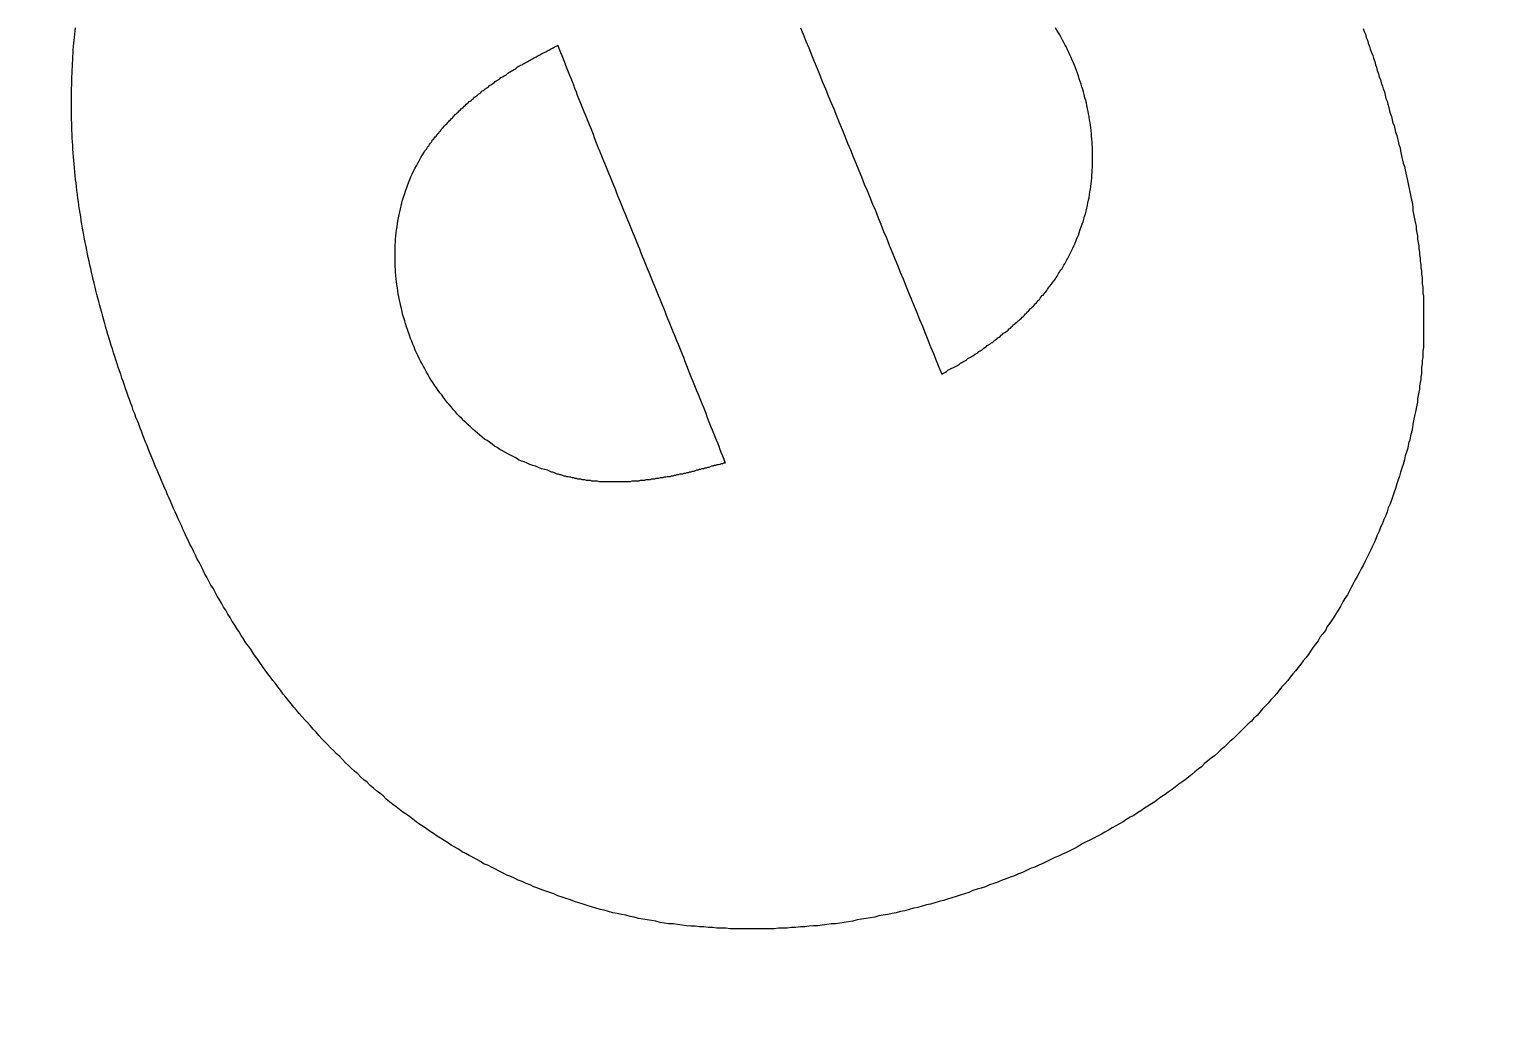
# Model space of a CAD drawing. Extents: x 0 to 712, y 0 to 505.
# Drawn here: x 155.54 to 165.44, y 422.41 to 428.98 of the extents above; entities that cross this region are included whole.
import ezdxf

# ---------------------------------------------------------------- set-up
doc = ezdxf.new("R2010")
doc.units = 0
doc.layers.add('GRAVIRANJE', color=3, linetype='CONTINUOUS')
doc.layers.add('IZREZ', color=7, linetype='CONTINUOUS')

msp = doc.modelspace()

# ---------------------------------------------------------------- linework, layer by layer
at = {"layer": 'GRAVIRANJE'}
for points in [[(164.4865, 428.9902), (164.4952, 428.9684), (164.5039, 428.951), (164.5083, 428.9292), (164.517, 428.9118), (164.5214, 428.89), (164.5301, 428.8682), (164.5344, 428.8508), (164.5431, 428.829), (164.5519, 428.8072), (164.5562, 428.7898), (164.5649, 428.768), (164.5693, 428.7463), (164.578, 428.7288), (164.5823, 428.7071), (164.5911, 428.6853), (164.5954, 428.6635), (164.6041, 428.6461), (164.6085, 428.6243), (164.6172, 428.6025), (164.6215, 428.5851), (164.6303, 428.5633), (164.6346, 428.5415), (164.639, 428.5197), (164.6477, 428.5023), (164.652, 428.4805), (164.6608, 428.4588), (164.6651, 428.437), (164.6695, 428.4196), (164.6782, 428.3978), (164.6825, 428.376), (164.6869, 428.3542), (164.6956, 428.3368), (164.7, 428.315), (164.7043, 428.2932), (164.713, 428.2715), (164.7174, 428.2497), (164.7217, 428.2323), (164.7261, 428.2105), (164.7348, 428.1887), (164.7392, 428.1669), (164.7435, 428.1451), (164.7479, 428.1234), (164.7522, 428.1059), (164.7566, 428.0841), (164.7653, 428.0624), (164.7697, 428.0406), (164.774, 428.0188), (164.7784, 427.997), (164.7827, 427.9796), (164.7871, 427.9578), (164.7914, 427.936), (164.7958, 427.9143), (164.8001, 427.8925), (164.8045, 427.8707), (164.8089, 427.8489), (164.8132, 427.8315), (164.8176, 427.8097), (164.8219, 427.7879), (164.8219, 427.7662), (164.8263, 427.7444), (164.8306, 427.7226), (164.835, 427.7008), (164.8393, 427.679), (164.8437, 427.6616), (164.8437, 427.6398), (164.8481, 427.6181), (164.8524, 427.5963), (164.8524, 427.5745), (164.8568, 427.5527), (164.8611, 427.5309), (164.8611, 427.5092), (164.8655, 427.4874), (164.8655, 427.47), (164.8698, 427.4482), (164.8698, 427.4264), (164.8742, 427.4046), (164.8742, 427.3828), (164.8786, 427.3611), (164.8786, 427.3393), (164.8829, 427.3175), (164.8829, 427.2957), (164.8829, 427.2739), (164.8873, 427.2522), (164.8873, 427.2304), (164.8873, 427.2129), (164.8916, 427.1912), (164.8916, 427.1694), (164.8916, 427.1476), (164.8916, 427.1258), (164.8916, 427.104), (164.8916, 427.0823), (164.8916, 427.0605), (164.8916, 427.0387), (164.8916, 427.0169), (164.8916, 426.9951), (164.8916, 426.9734), (164.8916, 426.9516), (164.8916, 426.9342), (164.8916, 426.9124), (164.8916, 426.8906), (164.8916, 426.8688), (164.8916, 426.847), (164.8873, 426.8253), (164.8873, 426.8035), (164.8873, 426.7817), (164.8829, 426.7599), (164.8829, 426.7381), (164.8786, 426.7164), (164.8786, 426.6946), (164.8786, 426.6728), (164.8742, 426.651), (164.8742, 426.6336), (164.8698, 426.6118), (164.8655, 426.59), (164.8655, 426.5683), (164.8611, 426.5465), (164.8568, 426.5247), (164.8524, 426.5029), (164.8524, 426.4811), (164.8481, 426.4594), (164.8437, 426.4376), (164.8393, 426.4158), (164.835, 426.3984), (164.8306, 426.3766), (164.8263, 426.3548), (164.8219, 426.333), (164.8176, 426.3113), (164.8132, 426.2851), (164.8045, 426.2546), (164.8001, 426.2285), (164.7914, 426.2024), (164.7871, 426.1719), (164.7784, 426.1457), (164.7697, 426.1196), (164.7653, 426.0935), (164.7566, 426.063), (164.7479, 426.0368), (164.7392, 426.0107), (164.7304, 425.9846), (164.7217, 425.9584), (164.713, 425.9323), (164.7043, 425.9018), (164.6956, 425.8757), (164.6869, 425.8495), (164.6782, 425.8234), (164.6695, 425.7972), (164.6564, 425.7711), (164.6477, 425.745), (164.639, 425.7188), (164.6259, 425.6927), (164.6172, 425.6666), (164.6041, 425.6404), (164.5954, 425.6143), (164.5823, 425.5882), (164.5736, 425.562), (164.5606, 425.5359), (164.5475, 425.5098), (164.5388, 425.488), (164.5257, 425.4618), (164.5126, 425.4357), (164.4996, 425.4096), (164.4865, 425.3834), (164.4734, 425.3616), (164.4604, 425.3355), (164.4473, 425.3094), (164.4342, 425.2876), (164.4212, 425.2615), (164.4081, 425.2353), (164.395, 425.2135), (164.382, 425.1874), (164.3645, 425.1613), (164.3515, 425.1395), (164.3384, 425.1134), (164.3253, 425.0916), (164.3079, 425.0654), (164.2948, 425.0437), (164.2774, 425.0175), (164.2644, 424.9957), (164.2469, 424.974), (164.2339, 424.9478), (164.2164, 424.926), (164.199, 424.9043), (164.1859, 424.8781), (164.1685, 424.8564), (164.1511, 424.8346), (164.1337, 424.8084), (164.1206, 424.7867), (164.1032, 424.7649), (164.0858, 424.7431), (164.0683, 424.7213), (164.0509, 424.6995), (164.0335, 424.6778), (164.0161, 424.656), (163.9986, 424.6342), (163.9812, 424.6124), (163.9638, 424.5906), (163.942, 424.5689), (163.9246, 424.5471), (163.9072, 424.5253), (163.8897, 424.5035), (163.868, 424.4817), (163.8505, 424.46), (163.8331, 424.4425), (163.8113, 424.4208), (163.7939, 424.399), (163.7765, 424.3772), (163.7547, 424.3598), (163.7373, 424.338), (163.7155, 424.3206), (163.6937, 424.2988), (163.6763, 424.2814), (163.6545, 424.2596), (163.6371, 424.2422), (163.6153, 424.2204), (163.5935, 424.203), (163.5718, 424.1812), (163.5543, 424.1637), (163.5325, 424.1463), (163.5108, 424.1245), (163.489, 424.1071), (163.4672, 424.0897), (163.4454, 424.0723), (163.4236, 424.0548), (163.4019, 424.0331), (163.3801, 424.0156), (163.3583, 423.9982), (163.3365, 423.9808), (163.3147, 423.9634), (163.293, 423.9459), (163.2712, 423.9285), (163.2494, 423.9155), (163.2276, 423.898), (163.2058, 423.8806), (163.1797, 423.8632), (163.1579, 423.8458), (163.1357, 423.8327), (163.1126, 423.8153), (163.0895, 423.7978), (163.066, 423.7848), (163.0429, 423.7674), (163.0194, 423.7543), (162.9959, 423.7369), (162.9719, 423.7238), (162.9484, 423.7064), (162.9245, 423.6933), (162.9005, 423.6802), (162.8765, 423.6628), (162.8521, 423.6497), (162.8277, 423.6367), (162.8034, 423.6236), (162.779, 423.6062), (162.7546, 423.5931), (162.7302, 423.58), (162.7053, 423.567), (162.6796, 423.5539), (162.6535, 423.5408), (162.6278, 423.5278), (162.6017, 423.5147), (162.5755, 423.4973), (162.5494, 423.4842), (162.5233, 423.4711), (162.4967, 423.4581), (162.4701, 423.445), (162.4435, 423.4319), (162.417, 423.4232), (162.3904, 423.4102), (162.3634, 423.3971), (162.3368, 423.384), (162.3098, 423.371), (162.2828, 423.3579), (162.2554, 423.3492), (162.2284, 423.3361), (162.2009, 423.323), (162.1739, 423.3143), (162.1465, 423.3013), (162.119, 423.2925), (162.0911, 423.2795), (162.0637, 423.2708), (162.0358, 423.2577), (162.0084, 423.249), (161.9805, 423.2403), (161.9526, 423.2272), (161.9243, 423.2185), (161.8964, 423.2098), (161.8686, 423.2011), (161.8402, 423.188), (161.8119, 423.1793), (161.7836, 423.1706), (161.7557, 423.1619), (161.727, 423.1532), (161.6987, 423.1444), (161.6704, 423.1357), (161.6416, 423.127), (161.6133, 423.1183), (161.5845, 423.1096), (161.5558, 423.1052), (161.527, 423.0965), (161.4983, 423.0878), (161.4695, 423.0835), (161.4408, 423.0747), (161.412, 423.066), (161.3833, 423.0617), (161.3541, 423.053), (161.3254, 423.0486), (161.2962, 423.0399), (161.267, 423.0355), (161.2378, 423.0312), (161.2091, 423.0225), (161.1799, 423.0181), (161.1507, 423.0138), (161.1215, 423.0094), (161.0923, 423.0051), (161.0627, 422.9963), (161.0335, 422.992), (161.0043, 422.9876), (160.9751, 422.9833), (160.9455, 422.9789), (160.9163, 422.9789), (160.8867, 422.9746), (160.8575, 422.9702), (160.8279, 422.9658), (160.7987, 422.9658), (160.7691, 422.9615), (160.7399, 422.9571), (160.7103, 422.9571), (160.6807, 422.9528), (160.6515, 422.9528), (160.6219, 422.9484), (160.5922, 422.9484), (160.5631, 422.9484), (160.5334, 422.9441), (160.5038, 422.9441), (160.4742, 422.9441), (160.445, 422.9441), (160.4154, 422.9441), (160.3858, 422.9441), (160.3566, 422.9441), (160.327, 422.9441), (160.2973, 422.9441), (160.2682, 422.9441), (160.2385, 422.9441), (160.2094, 422.9484), (160.1797, 422.9484), (160.1501, 422.9484), (160.1209, 422.9528), (160.0913, 422.9528), (160.0621, 422.9571), (160.0329, 422.9571), (160.0033, 422.9615), (159.9741, 422.9615), (159.9449, 422.9658), (159.9158, 422.9702), (159.8861, 422.9746), (159.857, 422.9789), (159.8278, 422.9789), (159.7986, 422.9833), (159.7698, 422.9876), (159.7407, 422.9963), (159.7115, 423.0007), (159.6823, 423.0051), (159.6535, 423.0094), (159.6243, 423.0138), (159.5956, 423.0225), (159.5668, 423.0268), (159.5377, 423.0355), (159.5089, 423.0399), (159.4802, 423.0486), (159.4514, 423.053), (159.4231, 423.0617), (159.3943, 423.0704), (159.3656, 423.0747), (159.3373, 423.0835), (159.3085, 423.0922), (159.2802, 423.1009), (159.2519, 423.1096), (159.2236, 423.1183), (159.1953, 423.127), (159.167, 423.1401), (159.1391, 423.1488), (159.1108, 423.1575), (159.0829, 423.1662), (159.0559, 423.1793), (159.0289, 423.188), (159.0019, 423.1967), (158.9753, 423.2054), (158.9487, 423.2185), (158.9222, 423.2272), (158.896, 423.2403), (158.8695, 423.249), (158.8433, 423.2621), (158.8172, 423.2708), (158.7915, 423.2838), (158.7658, 423.2969), (158.7396, 423.3056), (158.7144, 423.3187), (158.6887, 423.3318), (158.6634, 423.3448), (158.6381, 423.3579), (158.6129, 423.371), (158.5876, 423.3797), (158.5628, 423.3971), (158.538, 423.4102), (158.5131, 423.4232), (158.4883, 423.4363), (158.4639, 423.4494), (158.4395, 423.4624), (158.4151, 423.4799), (158.3912, 423.4929), (158.3668, 423.506), (158.3428, 423.5234), (158.3193, 423.5365), (158.2953, 423.5539), (158.2718, 423.567), (158.2483, 423.5844), (158.2248, 423.5975), (158.2017, 423.6149), (158.1782, 423.6323), (158.1551, 423.6454), (158.1324, 423.6628), (158.1093, 423.6802), (158.0867, 423.6977), (158.064, 423.7151), (158.0418, 423.7281), (158.0192, 423.7456), (157.9969, 423.763), (157.9747, 423.7804), (157.9529, 423.7978), (157.9307, 423.8153), (157.909, 423.837), (157.8876, 423.8545), (157.8658, 423.8719), (157.8445, 423.8893), (157.8231, 423.9067), (157.8018, 423.9285), (157.7809, 423.9459), (157.76, 423.9634), (157.7391, 423.9852), (157.7182, 424.0026), (157.6977, 424.02), (157.6772, 424.0418), (157.6567, 424.0592), (157.6367, 424.081), (157.6162, 424.1028), (157.5962, 424.1202), (157.5766, 424.142), (157.5566, 424.1594), (157.537, 424.1812), (157.5173, 424.203), (157.4982, 424.2204), (157.479, 424.2422), (157.4598, 424.2639), (157.4407, 424.2857), (157.4215, 424.3075), (157.4028, 424.3293), (157.3841, 424.3467), (157.3658, 424.3685), (157.347, 424.3903), (157.3287, 424.412), (157.3109, 424.4338), (157.2926, 424.4556), (157.2747, 424.4774), (157.2569, 424.4992), (157.2394, 424.5209), (157.2216, 424.5471), (157.2042, 424.5689), (157.1872, 424.5906), (157.1697, 424.6124), (157.1528, 424.6342), (157.1358, 424.656), (157.1188, 424.6821), (157.1022, 424.7039), (157.0857, 424.7257), (157.0696, 424.7518), (157.053, 424.7736), (157.0369, 424.7954), (157.0208, 424.8215), (157.0051, 424.8433), (156.989, 424.8651), (156.9737, 424.8912), (156.958, 424.913), (156.9428, 424.9391), (156.9275, 424.9609), (156.9123, 424.987), (156.8971, 425.0088), (156.8822, 425.0349), (156.8674, 425.0567), (156.8531, 425.0829), (156.8387, 425.1046), (156.8243, 425.1308), (156.8099, 425.1569), (156.796, 425.1787), (156.7821, 425.2048), (156.7681, 425.231), (156.7542, 425.2527), (156.7407, 425.2789), (156.7272, 425.305), (156.7141, 425.3268), (156.701, 425.3529), (156.688, 425.3791), (156.6749, 425.4052), (156.6623, 425.427), (156.6496, 425.4531), (156.637, 425.4793), (156.6248, 425.5054), (156.6126, 425.5272), (156.6004, 425.5533), (156.5886, 425.5794), (156.5769, 425.6056), (156.566, 425.6274), (156.5555, 425.6535), (156.5451, 425.6753), (156.5346, 425.6971), (156.5246, 425.7188), (156.5142, 425.745), (156.5037, 425.7668), (156.4933, 425.7885), (156.4832, 425.8147), (156.4728, 425.8365), (156.4628, 425.8582), (156.4527, 425.8844), (156.4427, 425.9061), (156.4327, 425.9279), (156.4227, 425.9541), (156.4127, 425.9758), (156.4026, 426.002), (156.3926, 426.0238), (156.383, 426.0455), (156.373, 426.0717), (156.3634, 426.0935), (156.3539, 426.1196), (156.3443, 426.1414), (156.3347, 426.1632), (156.3251, 426.1893), (156.3155, 426.2111), (156.3064, 426.2372), (156.2968, 426.259), (156.2877, 426.2851), (156.2785, 426.3069), (156.2694, 426.333), (156.2602, 426.3548), (156.2511, 426.3766), (156.2423, 426.4027), (156.2332, 426.4245), (156.2245, 426.4506), (156.2158, 426.4724), (156.2071, 426.4986), (156.1984, 426.5203), (156.1896, 426.5465), (156.1814, 426.5726), (156.1731, 426.5944), (156.1644, 426.6205), (156.1561, 426.6423), (156.1483, 426.6684), (156.14, 426.6902), (156.1317, 426.7164), (156.1239, 426.7381), (156.116, 426.7643), (156.1082, 426.7861), (156.1003, 426.8122), (156.0929, 426.8383), (156.0851, 426.8601), (156.0777, 426.8862), (156.0703, 426.908), (156.0629, 426.9342), (156.0559, 426.9603), (156.0485, 426.9821), (156.0415, 427.0082), (156.0346, 427.03), (156.0276, 427.0561), (156.0211, 427.0823), (156.0141, 427.104), (156.0076, 427.1302), (156.001, 427.1563), (155.9949, 427.1781), (155.9884, 427.2042), (155.9823, 427.2304), (155.9762, 427.2522), (155.9701, 427.2783), (155.964, 427.3044), (155.9583, 427.3262), (155.9527, 427.3523), (155.947, 427.3785), (155.9413, 427.4003), (155.9361, 427.4264), (155.9309, 427.4525), (155.9257, 427.4743), (155.9204, 427.5004), (155.9156, 427.5266), (155.9109, 427.5527), (155.9061, 427.5745), (155.9013, 427.6006), (155.8969, 427.6268), (155.8921, 427.6485), (155.8882, 427.6747), (155.8838, 427.7008), (155.8799, 427.727), (155.876, 427.7487), (155.8721, 427.7749), (155.8682, 427.801), (155.8647, 427.8271), (155.8612, 427.8489), (155.8577, 427.8751), (155.8547, 427.9012), (155.8516, 427.9273), (155.8486, 427.9535), (155.846, 427.9752), (155.8433, 428.0014), (155.8407, 428.0275), (155.8381, 428.0537), (155.8359, 428.0798), (155.8338, 428.1016), (155.8316, 428.1277), (155.8298, 428.1538), (155.8281, 428.18), (155.8263, 428.2061), (155.8246, 428.2279), (155.8233, 428.254), (155.822, 428.2802), (155.8211, 428.3063), (155.8203, 428.3324), (155.8194, 428.3542), (155.8185, 428.3804), (155.8181, 428.4065), (155.8176, 428.4326), (155.8176, 428.4588), (155.8176, 428.4849), (155.8176, 428.511), (155.8176, 428.5328), (155.8181, 428.559), (155.8185, 428.5851), (155.8194, 428.6112), (155.8203, 428.6374), (155.8211, 428.6635), (155.8224, 428.6896), (155.8237, 428.7114), (155.8242, 428.7332), (155.8255, 428.755), (155.8263, 428.7768), (155.8277, 428.7985), (155.829, 428.8247), (155.8303, 428.8464), (155.832, 428.8682), (155.8338, 428.89), (155.8359, 428.9118), (155.8381, 428.9292), (155.8403, 428.951), (155.8425, 428.9728), (155.8451, 428.9946)], [(160.7107, 428.9946), (160.729, 428.951), (160.7478, 428.9031), (160.7665, 428.8595), (160.7852, 428.8116), (160.8035, 428.768), (160.8222, 428.7201), (160.841, 428.6766), (160.8597, 428.6286), (160.878, 428.5851), (160.8967, 428.5372), (160.9155, 428.4936), (160.9342, 428.4501), (160.9529, 428.4021), (160.9712, 428.3586), (160.99, 428.3107), (161.0087, 428.2671), (161.0274, 428.2192), (161.0457, 428.1756), (161.0644, 428.1277), (161.0832, 428.0841), (161.1019, 428.0362), (161.1202, 427.9927), (161.1389, 427.9448), (161.1577, 427.9012), (161.1764, 427.8576), (161.1947, 427.8097), (161.2134, 427.7662), (161.2321, 427.7182), (161.2504, 427.6747), (161.2692, 427.6268), (161.2879, 427.5832), (161.3062, 427.5353), (161.3249, 427.4917), (161.3437, 427.4438), (161.362, 427.4003), (161.3807, 427.3523), (161.3994, 427.3088), (161.4177, 427.2609), (161.4364, 427.2173), (161.4547, 427.1737), (161.4735, 427.1258), (161.4922, 427.0823), (161.5105, 427.0344), (161.5292, 426.9908), (161.5475, 426.9429), (161.5663, 426.8993), (161.5845, 426.8514), (161.6028, 426.8078), (161.6216, 426.7599), (161.6399, 426.7164), (161.6586, 426.6684), (161.6669, 426.6728), (161.6756, 426.6772), (161.6839, 426.6815), (161.6921, 426.6859), (161.7009, 426.6946), (161.7091, 426.6989), (161.7174, 426.7033), (161.7261, 426.7077), (161.7344, 426.712), (161.7427, 426.7164), (161.7514, 426.7207), (161.7597, 426.7251), (161.7679, 426.7294), (161.7762, 426.7338), (161.7849, 426.7425), (161.7932, 426.7469), (161.8015, 426.7512), (161.8098, 426.7556), (161.818, 426.7599), (161.8263, 426.7643), (161.8346, 426.773), (161.8429, 426.7773), (161.8511, 426.7817), (161.8594, 426.7861), (161.8677, 426.7904), (161.876, 426.7991), (161.8838, 426.8035), (161.8921, 426.8078), (161.9004, 426.8122), (161.9086, 426.8209), (161.9165, 426.8253), (161.9247, 426.8296), (161.9326, 426.834), (161.9409, 426.8427), (161.9487, 426.847), (161.957, 426.8514), (161.9648, 426.8601), (161.9727, 426.8645), (161.9809, 426.8688), (161.9888, 426.8775), (161.9966, 426.8819), (162.0045, 426.8862), (162.0123, 426.895), (162.0201, 426.8993), (162.028, 426.9037), (162.0358, 426.9124), (162.0437, 426.9167), (162.0511, 426.9211), (162.0589, 426.9298), (162.0668, 426.9342), (162.0742, 426.9429), (162.082, 426.9472), (162.0894, 426.9516), (162.0972, 426.9603), (162.1047, 426.9647), (162.1121, 426.9734), (162.1195, 426.9777), (162.1269, 426.9864), (162.1343, 426.9908), (162.1417, 426.9995), (162.1491, 427.0039), (162.1565, 427.0126), (162.1639, 427.0169), (162.1709, 427.0256), (162.1783, 427.03), (162.1852, 427.0387), (162.1926, 427.0431), (162.1996, 427.0518), (162.2066, 427.0561), (162.2136, 427.0648), (162.2205, 427.0736), (162.2275, 427.0779), (162.2345, 427.0866), (162.2414, 427.091), (162.2484, 427.0997), (162.2549, 427.1084), (162.2619, 427.1128), (162.2684, 427.1215), (162.2754, 427.1258), (162.2819, 427.1345), (162.2885, 427.1433), (162.295, 427.1476), (162.3015, 427.1563), (162.3081, 427.165), (162.3142, 427.1694), (162.3207, 427.1781), (162.3272, 427.1868), (162.3333, 427.1955), (162.3394, 427.1999), (162.346, 427.2086), (162.3521, 427.2173), (162.3582, 427.2217), (162.3643, 427.2304), (162.3699, 427.2391), (162.376, 427.2478), (162.3821, 427.2565), (162.3878, 427.2609), (162.3935, 427.2696), (162.3996, 427.2783), (162.4052, 427.287), (162.4109, 427.2957), (162.4161, 427.3001), (162.4218, 427.3088), (162.4274, 427.3175), (162.4327, 427.3262), (162.4383, 427.3349), (162.4435, 427.3436), (162.4488, 427.3523), (162.454, 427.3611), (162.4592, 427.3698), (162.4645, 427.3741), (162.4692, 427.3828), (162.4745, 427.3915), (162.4793, 427.4003), (162.4841, 427.409), (162.4889, 427.4177), (162.4936, 427.4264), (162.4984, 427.4351), (162.5032, 427.4438), (162.5076, 427.4525), (162.5124, 427.4612), (162.5167, 427.47), (162.5211, 427.4787), (162.5254, 427.4874), (162.5298, 427.4961), (162.5337, 427.5048), (162.5381, 427.5135), (162.5459, 427.5309), (162.5538, 427.5484), (162.5616, 427.5658), (162.569, 427.5832), (162.576, 427.6006), (162.5825, 427.6181), (162.589, 427.6398), (162.5956, 427.6573), (162.6012, 427.6747), (162.6073, 427.6921), (162.6126, 427.7095), (162.6178, 427.727), (162.623, 427.7444), (162.6278, 427.7618), (162.6322, 427.7836), (162.6365, 427.801), (162.6404, 427.8184), (162.6444, 427.8359), (162.6478, 427.8533), (162.6509, 427.8751), (162.6539, 427.8925), (162.657, 427.9099), (162.6596, 427.9273), (162.6618, 427.9491), (162.664, 427.9665), (162.6657, 427.984), (162.6674, 428.0057), (162.6688, 428.0232), (162.6696, 428.0406), (162.6705, 428.058), (162.6714, 428.0798), (162.6718, 428.0972), (162.6718, 428.1146), (162.6718, 428.1364), (162.6718, 428.1538), (162.6714, 428.1713), (162.6705, 428.193), (162.6696, 428.2105), (162.6683, 428.2279), (162.667, 428.2453), (162.6653, 428.2671), (162.6635, 428.2845), (162.6618, 428.3019), (162.6592, 428.3237), (162.657, 428.3412), (162.6544, 428.3586), (162.6513, 428.376), (162.6483, 428.3978), (162.6448, 428.4152), (162.6413, 428.4326), (162.6374, 428.4501), (162.6335, 428.4718), (162.6296, 428.4893), (162.6252, 428.5067), (162.6204, 428.5241), (162.6156, 428.5459), (162.6108, 428.5633), (162.6056, 428.5807), (162.5999, 428.5982), (162.5943, 428.6156), (162.5886, 428.633), (162.5825, 428.6504), (162.5764, 428.6722), (162.5699, 428.6896), (162.5633, 428.7071), (162.5568, 428.7245), (162.5498, 428.7419), (162.5424, 428.7593), (162.535, 428.7768), (162.5276, 428.7942), (162.5198, 428.8116), (162.5119, 428.829), (162.5037, 428.8464), (162.4954, 428.8639), (162.4871, 428.8769), (162.4784, 428.8944), (162.4692, 428.9118), (162.4601, 428.9292), (162.451, 428.9466), (162.4418, 428.9597), (162.4322, 428.9771), (162.4222, 428.9946)]]:
    msp.add_lwpolyline(points, dxfattribs=at)
msp.add_lwpolyline([(159.0916, 428.8508), (159.0999, 428.829), (159.1086, 428.8072), (159.1173, 428.7855), (159.126, 428.7637), (159.1347, 428.7419), (159.1434, 428.7201), (159.1522, 428.6983), (159.1604, 428.6766), (159.1691, 428.6548), (159.1779, 428.633), (159.1866, 428.6112), (159.1953, 428.5894), (159.2044, 428.5633), (159.2131, 428.5415), (159.2219, 428.5197), (159.2306, 428.498), (159.2393, 428.4762), (159.248, 428.4544), (159.2567, 428.4326), (159.2654, 428.4108), (159.2746, 428.3891), (159.2833, 428.3673), (159.292, 428.3455), (159.3007, 428.3237), (159.3098, 428.3019), (159.3186, 428.2802), (159.3273, 428.2584), (159.336, 428.2323), (159.3451, 428.2105), (159.3538, 428.1887), (159.3626, 428.1669), (159.3717, 428.1451), (159.3804, 428.1234), (159.3891, 428.1016), (159.3983, 428.0798), (159.407, 428.058), (159.4161, 428.0362), (159.4248, 428.0145), (159.434, 427.9927), (159.4427, 427.9709), (159.4514, 427.9491), (159.4606, 427.9273), (159.4693, 427.9056), (159.4784, 427.8794), (159.4871, 427.8576), (159.4963, 427.8359), (159.505, 427.8141), (159.5141, 427.7923), (159.5229, 427.7705), (159.532, 427.7487), (159.5407, 427.727), (159.5499, 427.7052), (159.5586, 427.6834), (159.5677, 427.6616), (159.5764, 427.6398), (159.5856, 427.6181), (159.5943, 427.5963), (159.6034, 427.5745), (159.6126, 427.5527), (159.6213, 427.5309), (159.6304, 427.5092), (159.6392, 427.483), (159.6483, 427.4612), (159.657, 427.4395), (159.6662, 427.4177), (159.6749, 427.3959), (159.684, 427.3741), (159.6927, 427.3523), (159.7019, 427.3306), (159.711, 427.3088), (159.7197, 427.287), (159.7289, 427.2652), (159.7376, 427.2434), (159.7467, 427.2217), (159.7555, 427.1999), (159.7646, 427.1781), (159.7733, 427.1563), (159.7825, 427.1345), (159.7912, 427.1128), (159.8003, 427.091), (159.809, 427.0648), (159.8182, 427.0431), (159.8269, 427.0213), (159.836, 426.9995), (159.8448, 426.9777), (159.8535, 426.9559), (159.8626, 426.9342), (159.8713, 426.9124), (159.8805, 426.8906), (159.8892, 426.8688), (159.8983, 426.847), (159.9071, 426.8253), (159.9158, 426.8035), (159.9249, 426.7817), (159.9336, 426.7599), (159.9423, 426.7381), (159.9515, 426.7164), (159.9602, 426.6902), (159.9689, 426.6684), (159.9781, 426.6467), (159.9868, 426.6249), (159.9955, 426.6031), (160.0042, 426.5813), (160.0133, 426.5595), (160.022, 426.5378), (160.0308, 426.516), (160.0395, 426.4942), (160.0482, 426.4724), (160.0569, 426.4506), (160.066, 426.4289), (160.0748, 426.4071), (160.0835, 426.3853), (160.0922, 426.3592), (160.1009, 426.3374), (160.1096, 426.3156), (160.1183, 426.2938), (160.127, 426.2721), (160.1357, 426.2503), (160.1445, 426.2285), (160.1532, 426.2067), (160.1619, 426.1849), (160.1702, 426.1632), (160.1789, 426.1414), (160.1876, 426.1196), (160.1963, 426.0978), (160.205, 426.0717), (160.1959, 426.0717), (160.1867, 426.0673), (160.178, 426.0673), (160.1688, 426.063), (160.1597, 426.0586), (160.1506, 426.0586), (160.1414, 426.0543), (160.1323, 426.0543), (160.1231, 426.0499), (160.114, 426.0499), (160.1048, 426.0455), (160.0957, 426.0412), (160.0865, 426.0412), (160.0774, 426.0368), (160.0682, 426.0368), (160.0591, 426.0325), (160.0495, 426.0325), (160.0403, 426.0281), (160.0312, 426.0281), (160.022, 426.0238), (160.0125, 426.0238), (160.0033, 426.0194), (159.9942, 426.015), (159.9846, 426.015), (159.9754, 426.0107), (159.9663, 426.0107), (159.9567, 426.0063), (159.9476, 426.0063), (159.938, 426.002), (159.9288, 426.002), (159.9192, 425.9976), (159.9101, 425.9976), (159.9005, 425.9976), (159.8909, 425.9933), (159.8818, 425.9933), (159.8722, 425.9889), (159.8631, 425.9889), (159.8535, 425.9846), (159.8439, 425.9846), (159.8347, 425.9802), (159.8252, 425.9802), (159.8156, 425.9802), (159.8064, 425.9758), (159.7968, 425.9758), (159.7873, 425.9715), (159.7777, 425.9715), (159.7685, 425.9715), (159.7589, 425.9671), (159.7494, 425.9671), (159.7398, 425.9671), (159.7306, 425.9628), (159.721, 425.9628), (159.7115, 425.9628), (159.7019, 425.9584), (159.6923, 425.9584), (159.6827, 425.9584), (159.6736, 425.9584), (159.664, 425.9541), (159.6544, 425.9541), (159.6448, 425.9541), (159.6352, 425.9541), (159.6257, 425.9497), (159.6161, 425.9497), (159.6065, 425.9497), (159.5973, 425.9497), (159.5878, 425.9497), (159.5782, 425.9497), (159.5686, 425.9454), (159.559, 425.9454), (159.5494, 425.9454), (159.5398, 425.9454), (159.5303, 425.9454), (159.5207, 425.9454), (159.5115, 425.9454), (159.5019, 425.9454), (159.4924, 425.9454), (159.4828, 425.9454), (159.4732, 425.9454), (159.4636, 425.9454), (159.454, 425.9454), (159.4449, 425.9454), (159.4353, 425.9454), (159.4257, 425.9454), (159.4161, 425.9454), (159.4065, 425.9454), (159.397, 425.9454), (159.3878, 425.9454), (159.3782, 425.9454), (159.3686, 425.9454), (159.3591, 425.9454), (159.3495, 425.9497), (159.3403, 425.9497), (159.3308, 425.9497), (159.3212, 425.9497), (159.3116, 425.9497), (159.3024, 425.9541), (159.2929, 425.9541), (159.2833, 425.9541), (159.2741, 425.9541), (159.2645, 425.9584), (159.255, 425.9584), (159.2458, 425.9584), (159.2362, 425.9628), (159.2271, 425.9628), (159.2175, 425.9628), (159.2079, 425.9671), (159.1988, 425.9671), (159.1892, 425.9715), (159.18, 425.9715), (159.1705, 425.9758), (159.1613, 425.9758), (159.1522, 425.9802), (159.1426, 425.9802), (159.1334, 425.9846), (159.1238, 425.9846), (159.1147, 425.9889), (159.1055, 425.9933), (159.096, 425.9933), (159.0868, 425.9976), (159.0777, 425.9976), (159.0685, 426.002), (159.0594, 426.0063), (159.0498, 426.0107), (159.0406, 426.0107), (159.0315, 426.015), (159.0223, 426.0194), (159.0132, 426.0238), (158.9932, 426.0281), (158.9731, 426.0325), (158.9531, 426.0412), (158.9335, 426.0499), (158.9139, 426.0543), (158.8947, 426.063), (158.8755, 426.0717), (158.8564, 426.0804), (158.8377, 426.0847), (158.8189, 426.0935), (158.8002, 426.1065), (158.7819, 426.1152), (158.7636, 426.1239), (158.7457, 426.1327), (158.7274, 426.1457), (158.71, 426.1544), (158.6926, 426.1632), (158.6752, 426.1762), (158.6577, 426.1849), (158.6408, 426.198), (158.6242, 426.2111), (158.6077, 426.2241), (158.5911, 426.2328), (158.5746, 426.2459), (158.5589, 426.259), (158.5428, 426.2721), (158.5271, 426.2851), (158.5114, 426.2982), (158.4961, 426.3156), (158.4813, 426.3287), (158.4661, 426.3417), (158.4517, 426.3548), (158.4369, 426.3722), (158.4225, 426.3853), (158.4086, 426.3984), (158.3946, 426.4158), (158.3811, 426.4289), (158.3676, 426.4463), (158.3541, 426.4637), (158.3411, 426.4768), (158.328, 426.4942), (158.3154, 426.5116), (158.3032, 426.5291), (158.291, 426.5421), (158.2788, 426.5595), (158.267, 426.577), (158.2557, 426.5944), (158.2444, 426.6118), (158.233, 426.6292), (158.2221, 426.6467), (158.2117, 426.6641), (158.2012, 426.6815), (158.1908, 426.7033), (158.1808, 426.7207), (158.1712, 426.7381), (158.1616, 426.7556), (158.1525, 426.773), (158.1433, 426.7948), (158.1346, 426.8122), (158.1259, 426.8296), (158.1176, 426.8514), (158.1098, 426.8688), (158.1019, 426.8906), (158.0945, 426.908), (158.0871, 426.9298), (158.0801, 426.9472), (158.0732, 426.969), (158.0666, 426.9864), (158.0601, 427.0082), (158.0544, 427.0256), (158.0483, 427.0474), (158.0431, 427.0648), (158.0379, 427.0866), (158.0327, 427.1084), (158.0279, 427.1258), (158.0235, 427.1476), (158.0192, 427.165), (158.0152, 427.1868), (158.0118, 427.2086), (158.0083, 427.226), (158.0052, 427.2478), (158.0022, 427.2696), (158, 427.2914), (157.9974, 427.3088), (157.9956, 427.3306), (157.9939, 427.3523), (157.9926, 427.3698), (157.9913, 427.3915), (157.9904, 427.4133), (157.99, 427.4351), (157.9895, 427.4525), (157.9895, 427.4743), (157.99, 427.4961), (157.9904, 427.5135), (157.9913, 427.5353), (157.9926, 427.5571), (157.9939, 427.5745), (157.9956, 427.5963), (157.9978, 427.6181), (158, 427.6355), (158.003, 427.6573), (158.0061, 427.679), (158.0091, 427.6965), (158.0126, 427.7182), (158.0165, 427.74), (158.0209, 427.7574), (158.0257, 427.7792), (158.0305, 427.7967), (158.0357, 427.8184), (158.0409, 427.8359), (158.047, 427.8576), (158.0531, 427.8751), (158.0597, 427.8968), (158.0662, 427.9143), (158.0736, 427.936), (158.081, 427.9535), (158.0889, 427.9752), (158.0967, 427.9927), (158.1054, 428.0101), (158.1141, 428.0319), (158.1233, 428.0493), (158.1329, 428.0667), (158.1424, 428.0841), (158.1525, 428.1016), (158.1629, 428.1234), (158.1738, 428.1408), (158.1851, 428.1582), (158.1899, 428.1669), (158.1951, 428.1713), (158.2004, 428.18), (158.2056, 428.1887), (158.2108, 428.1974), (158.2161, 428.2018), (158.2217, 428.2105), (158.2269, 428.2192), (158.2322, 428.2235), (158.2378, 428.2323), (158.2435, 428.241), (158.2487, 428.2453), (158.2544, 428.254), (158.26, 428.2627), (158.2657, 428.2671), (158.2714, 428.2758), (158.2775, 428.2845), (158.2831, 428.2889), (158.2888, 428.2976), (158.2949, 428.3019), (158.3006, 428.3107), (158.3067, 428.3194), (158.3128, 428.3237), (158.3189, 428.3324), (158.325, 428.3368), (158.331, 428.3455), (158.3371, 428.3499), (158.3432, 428.3586), (158.3493, 428.3629), (158.3559, 428.3716), (158.362, 428.376), (158.3685, 428.3847), (158.3746, 428.3891), (158.3811, 428.3978), (158.3877, 428.4021), (158.3938, 428.4108), (158.4003, 428.4152), (158.4068, 428.4239), (158.4134, 428.4283), (158.4203, 428.437), (158.4269, 428.4413), (158.4334, 428.4501), (158.4404, 428.4544), (158.4469, 428.4588), (158.4539, 428.4675), (158.4604, 428.4718), (158.4674, 428.4805), (158.4739, 428.4849), (158.4809, 428.4893), (158.4879, 428.498), (158.4948, 428.5023), (158.5018, 428.5067), (158.5088, 428.5154), (158.5157, 428.5197), (158.5227, 428.5285), (158.5301, 428.5328), (158.5371, 428.5372), (158.5441, 428.5415), (158.5515, 428.5502), (158.5584, 428.5546), (158.5658, 428.559), (158.5732, 428.5677), (158.5802, 428.572), (158.5876, 428.5764), (158.595, 428.5851), (158.6024, 428.5894), (158.6098, 428.5938), (158.6168, 428.5982), (158.6242, 428.6069), (158.632, 428.6112), (158.6395, 428.6156), (158.6469, 428.6199), (158.6543, 428.6243), (158.6617, 428.633), (158.6695, 428.6374), (158.6769, 428.6417), (158.6843, 428.6461), (158.6922, 428.6504), (158.6996, 428.6591), (158.7074, 428.6635), (158.7148, 428.6679), (158.7227, 428.6722), (158.7305, 428.6766), (158.7383, 428.6809), (158.7457, 428.6896), (158.7536, 428.694), (158.7614, 428.6983), (158.7693, 428.7027), (158.7771, 428.7071), (158.7849, 428.7114), (158.7928, 428.7158), (158.8006, 428.7201), (158.8085, 428.7288), (158.8163, 428.7332), (158.8241, 428.7375), (158.832, 428.7419), (158.8398, 428.7463), (158.8481, 428.7506), (158.8559, 428.755), (158.8638, 428.7593), (158.8721, 428.7637), (158.8799, 428.768), (158.8877, 428.7724), (158.896, 428.7768), (158.9039, 428.7811), (158.9121, 428.7855), (158.92, 428.7898), (158.9283, 428.7942), (158.9361, 428.7985), (158.9444, 428.8029), (158.9522, 428.8072), (158.9605, 428.8116), (158.9683, 428.816), (158.9766, 428.8203), (158.9849, 428.8247), (158.9927, 428.829), (159.001, 428.8334), (159.0093, 428.8377), (159.0171, 428.8421), (159.0254, 428.8464), (159.0337, 428.8508), (159.0419, 428.8552), (159.0502, 428.8595), (159.0581, 428.8639), (159.0663, 428.8682), (159.0746, 428.8726), (159.0829, 428.8769)], close=True, dxfattribs=at)
at = {"layer": 'IZREZ'}
msp.add_open_spline([(354.5236, 83.816), (356.5535, 83.8994), (358.5834, 83.9828), (360.6133, 84.0662), (360.6133, 87.4166), (360.6133, 90.7671), (360.6133, 94.1175), (358.5834, 94.2009), (356.5535, 94.2842), (354.5236, 94.3676), (354.5236, 100.3256), (354.5236, 106.2835), (354.5236, 112.2415), (354.5236, 112.3854), (354.5236, 112.5293), (354.5236, 112.6733), (352.1841, 112.6733), (349.8446, 112.6733), (347.5051, 112.6733), (347.5051, 112.2296), (347.5051, 111.7859), (347.5051, 111.3422), (346.7718, 111.3422), (346.0385, 111.3422), (345.3052, 111.3422), (345.3052, 111.8087), (345.3052, 112.2752), (345.3052, 112.7417), (344.8243, 112.7417), (344.3433, 112.7417), (343.8624, 112.7417), (343.8624, 113.6666), (343.8624, 114.5914), (343.8624, 115.5163), (344.3433, 115.5163), (344.8243, 115.5163), (345.3052, 115.5163), (345.3052, 115.983), (345.3052, 116.4498), (345.3052, 116.9165), (346.0385, 116.9165), (346.7718, 116.9165), (347.5051, 116.9165), (347.5051, 116.4498), (347.5051, 115.983), (347.5051, 115.5163), (349.8446, 115.5163), (352.1841, 115.5163), (354.5236, 115.5163), (354.5236, 115.6831), (354.5236, 115.8498), (354.5236, 116.0166), (354.5236, 121.9467), (354.5236, 127.8769), (354.5236, 133.8071), (356.5535, 133.8905), (358.5834, 133.9739), (360.6133, 134.0572), (360.6133, 137.4109), (360.6133, 140.7645), (360.6133, 144.1181), (358.5834, 144.2015), (356.5535, 144.2849), (354.5236, 144.3682), (354.5236, 168.0914), (354.5236, 191.8145), (354.5236, 215.5376), (356.5535, 215.621), (358.5834, 215.7044), (360.6133, 215.7878), (360.6133, 219.1333), (360.6133, 222.4788), (360.6133, 225.8243), (358.5834, 225.9077), (356.5535, 225.991), (354.5236, 226.0744), (354.5236, 232.0128), (354.5236, 237.9512), (354.5236, 243.8897), (354.5236, 244.0562), (354.5236, 244.2227), (354.5236, 244.3892), (352.1841, 244.3892), (349.8446, 244.3892), (347.5051, 244.3892), (347.5051, 243.9227), (347.5051, 243.4562), (347.5051, 242.9897), (346.7718, 242.9897), (346.0385, 242.9897), (345.3052, 242.9897), (345.3052, 243.4562), (345.3052, 243.9227), (345.3052, 244.3892), (344.8243, 244.3892), (344.3433, 244.3892), (343.8624, 244.3892), (343.8624, 245.3445), (343.8624, 246.2998), (343.8624, 247.2552), (344.3433, 247.2552), (344.8243, 247.2552), (345.3052, 247.2552), (345.3052, 247.7218), (345.3052, 248.1884), (345.3052, 248.655), (346.0385, 248.655), (346.7718, 248.655), (347.5051, 248.655), (347.5051, 248.1884), (347.5051, 247.7218), (347.5051, 247.2552), (349.8446, 247.2552), (352.1841, 247.2552), (354.5236, 247.2552), (354.5236, 247.422), (354.5236, 247.5889), (354.5236, 247.7558), (354.5236, 253.685), (354.5236, 259.6143), (354.5236, 265.5435), (356.5535, 265.6269), (358.5834, 265.7103), (360.6133, 265.7936), (360.6133, 269.1426), (360.6133, 272.4915), (360.6133, 275.8404), (358.5834, 275.9238), (356.5535, 276.0072), (354.5236, 276.0905), (354.5236, 300.63), (354.5236, 325.1694), (354.5236, 349.7089), (356.5535, 349.7923), (358.5834, 349.8756), (360.6133, 349.959), (360.6133, 353.3203), (360.6133, 356.6815), (360.6133, 360.0428), (358.5834, 360.1262), (356.5535, 360.2096), (354.5236, 360.2929), (354.5236, 366.2142), (354.5236, 372.1354), (354.5236, 378.0567), (354.5236, 378.2231), (354.5236, 378.3895), (354.5236, 378.5559), (352.1841, 378.5559), (349.8446, 378.5559), (347.5051, 378.5559), (347.5051, 378.0894), (347.5051, 377.6229), (347.5051, 377.1564), (346.7718, 377.1564), (346.0385, 377.1564), (345.3052, 377.1564), (345.3052, 377.6229), (345.3052, 378.0894), (345.3052, 378.5559), (344.8243, 378.5559), (344.3433, 378.5559), (343.8624, 378.5559), (343.8624, 379.5101), (343.8624, 380.4644), (343.8624, 381.4187), (344.3433, 381.4187), (344.8243, 381.4187), (345.3052, 381.4187), (345.3052, 381.8854), (345.3052, 382.3521), (345.3052, 382.8188), (346.0385, 382.8188), (346.7718, 382.8188), (347.5051, 382.8188), (347.5051, 382.3521), (347.5051, 381.8854), (347.5051, 381.4187), (349.8446, 381.4187), (352.1841, 381.4187), (354.5236, 381.4187), (354.5236, 381.5854), (354.5236, 381.7522), (354.5236, 381.9189), (354.5236, 387.8542), (354.5236, 393.7894), (354.5236, 399.7247), (356.5535, 399.808), (358.5834, 399.8914), (360.6133, 399.9748), (360.6133, 403.3204), (360.6133, 406.666), (360.6133, 410.0117), (358.5834, 410.095), (356.5535, 410.1784), (354.5236, 410.2618), (354.5236, 437.6284), (354.5236, 464.9951), (354.5236, 492.3617), (346.9028, 492.3617), (339.282, 492.3617), (331.6612, 492.3617), (329.7156, 492.3617), (327.1001, 493.5777), (325.8488, 495.065), (324.561, 496.5963), (323.2733, 498.1276), (321.9855, 499.6589), (320.7349, 501.1452), (318.1194, 502.3622), (316.1728, 502.3622), (232.9236, 502.3622), (149.6744, 502.3622), (66.4252, 502.3622), (64.4785, 502.3622), (61.8638, 501.1452), (60.6132, 499.6589), (59.3254, 498.1276), (58.0377, 496.5963), (56.7499, 495.065), (55.4979, 493.5777), (52.8824, 492.3617), (50.9372, 492.3617), (43.3707, 492.3617), (35.8042, 492.3617), (28.2377, 492.3617), (28.2377, 469.0284), (28.2377, 445.695), (28.2377, 422.3617), (28.2377, 418.3284), (28.2377, 414.2951), (28.2377, 410.2618), (26.2078, 410.1784), (24.1779, 410.095), (22.148, 410.0117), (22.148, 406.666), (22.148, 403.3204), (22.148, 399.9748), (24.1779, 399.8914), (26.2078, 399.808), (28.2377, 399.7247), (28.2377, 393.7894), (28.2377, 387.8542), (28.2377, 381.9189), (28.2377, 381.7522), (28.2377, 381.5854), (28.2377, 381.4187), (30.5771, 381.4187), (32.9165, 381.4187), (35.2558, 381.4187), (35.2558, 381.8854), (35.2558, 382.3521), (35.2558, 382.8188), (35.9893, 382.8188), (36.7227, 382.8188), (37.4561, 382.8188), (37.4561, 382.3521), (37.4561, 381.8854), (37.4561, 381.4187), (37.937, 381.4187), (38.4178, 381.4187), (38.8986, 381.4187), (38.8986, 380.4644), (38.8986, 379.5101), (38.8986, 378.5559), (38.4178, 378.5559), (37.937, 378.5559), (37.4561, 378.5559), (37.4561, 378.0894), (37.4561, 377.6229), (37.4561, 377.1564), (36.7227, 377.1564), (35.9893, 377.1564), (35.2558, 377.1564), (35.2558, 377.6229), (35.2558, 378.0894), (35.2558, 378.5559), (32.9165, 378.5559), (30.5771, 378.5559), (28.2377, 378.5559), (28.2377, 378.3895), (28.2377, 378.2231), (28.2377, 378.0567), (28.2377, 372.1354), (28.2377, 366.2142), (28.2377, 360.2929), (26.2078, 360.2096), (24.1779, 360.1262), (22.148, 360.0428), (22.148, 356.6815), (22.148, 353.3203), (22.148, 349.959), (24.1779, 349.8756), (26.2078, 349.7923), (28.2377, 349.7089), (28.2377, 325.1694), (28.2377, 300.63), (28.2377, 276.0905), (26.2078, 276.0072), (24.1779, 275.9238), (22.148, 275.8404), (22.148, 272.4915), (22.148, 269.1426), (22.148, 265.7936), (24.1779, 265.7103), (26.2078, 265.6269), (28.2377, 265.5435), (28.2377, 259.6143), (28.2377, 253.685), (28.2377, 247.7558), (28.2377, 247.5889), (28.2377, 247.422), (28.2377, 247.2552), (30.5771, 247.2552), (32.9165, 247.2552), (35.2558, 247.2552), (35.2558, 247.7218), (35.2558, 248.1884), (35.2558, 248.655), (35.9893, 248.655), (36.7227, 248.655), (37.4561, 248.655), (37.4561, 248.1884), (37.4561, 247.7218), (37.4561, 247.2552), (37.937, 247.2552), (38.4178, 247.2552), (38.8986, 247.2552), (38.8986, 246.2998), (38.8986, 245.3445), (38.8986, 244.3892), (38.4178, 244.3892), (37.937, 244.3892), (37.4561, 244.3892), (37.4561, 243.9227), (37.4561, 243.4562), (37.4561, 242.9897), (36.7227, 242.9897), (35.9893, 242.9897), (35.2558, 242.9897), (35.2558, 243.4562), (35.2558, 243.9227), (35.2558, 244.3892), (32.9165, 244.3892), (30.5771, 244.3892), (28.2377, 244.3892), (28.2377, 244.2227), (28.2377, 244.0562), (28.2377, 243.8897), (28.2377, 237.9512), (28.2377, 232.0128), (28.2377, 226.0744), (26.2078, 225.991), (24.1779, 225.9077), (22.148, 225.8243), (22.148, 222.4787), (22.148, 219.133), (22.148, 215.7874), (24.1779, 215.704), (26.2078, 215.6206), (28.2377, 215.5373), (28.2377, 191.8142), (28.2377, 168.0912), (28.2377, 144.3682), (26.2078, 144.2849), (24.1779, 144.2015), (22.148, 144.1181), (22.148, 140.7646), (22.148, 137.4111), (22.148, 134.0576), (24.1779, 133.9742), (26.2078, 133.8908), (28.2377, 133.8075), (28.2377, 127.8773), (28.2377, 121.9471), (28.2377, 116.0169), (28.2377, 115.8501), (28.2377, 115.6834), (28.2377, 115.5167), (30.5771, 115.5167), (32.9165, 115.5167), (35.2558, 115.5167), (35.2558, 115.9834), (35.2558, 116.4501), (35.2558, 116.9168), (35.9893, 116.9168), (36.7227, 116.9168), (37.4561, 116.9168), (37.4561, 116.4501), (37.4561, 115.9834), (37.4561, 115.5167), (37.937, 115.5167), (38.4178, 115.5167), (38.8986, 115.5167), (38.8986, 114.5917), (38.8986, 113.6667), (38.8986, 112.7417), (38.4178, 112.7417), (37.937, 112.7417), (37.4561, 112.7417), (37.4561, 112.2752), (37.4561, 111.8087), (37.4561, 111.3422), (36.7227, 111.3422), (35.9893, 111.3422), (35.2558, 111.3422), (35.2558, 111.786), (35.2558, 112.2298), (35.2558, 112.6736), (32.9165, 112.6736), (30.5771, 112.6736), (28.2377, 112.6736), (28.2377, 112.5297), (28.2377, 112.3857), (28.2377, 112.2418), (28.2377, 106.2837), (28.2377, 100.3257), (28.2377, 94.3676), (26.2078, 94.2842), (24.1779, 94.2009), (22.148, 94.1175), (22.148, 90.7671), (22.148, 87.4166), (22.148, 84.0662), (24.1779, 83.9828), (26.2078, 83.8994), (28.2377, 83.816), (28.2377, 70.6487), (28.2377, 57.4814), (28.2377, 44.3141), (28.2377, 42.6659), (28.2377, 41.0178), (28.2377, 39.3696)], degree=3, knots=[0, 0, 0, 0, 1, 1, 1, 2, 2, 2, 3, 3, 3, 4, 4, 4, 5, 5, 5, 6, 6, 6, 7, 7, 7, 8, 8, 8, 9, 9, 9, 10, 10, 10, 11, 11, 11, 12, 12, 12, 13, 13, 13, 14, 14, 14, 15, 15, 15, 16, 16, 16, 17, 17, 17, 18, 18, 18, 19, 19, 19, 20, 20, 20, 21, 21, 21, 22, 22, 22, 23, 23, 23, 24, 24, 24, 25, 25, 25, 26, 26, 26, 27, 27, 27, 28, 28, 28, 29, 29, 29, 30, 30, 30, 31, 31, 31, 32, 32, 32, 33, 33, 33, 34, 34, 34, 35, 35, 35, 36, 36, 36, 37, 37, 37, 38, 38, 38, 39, 39, 39, 40, 40, 40, 41, 41, 41, 42, 42, 42, 43, 43, 43, 44, 44, 44, 45, 45, 45, 46, 46, 46, 47, 47, 47, 48, 48, 48, 49, 49, 49, 50, 50, 50, 51, 51, 51, 52, 52, 52, 53, 53, 53, 54, 54, 54, 55, 55, 55, 56, 56, 56, 57, 57, 57, 58, 58, 58, 59, 59, 59, 60, 60, 60, 61, 61, 61, 62, 62, 62, 63, 63, 63, 64, 64, 64, 65, 65, 65, 66, 66, 66, 67, 67, 67, 68, 68, 68, 69, 69, 69, 70, 70, 70, 71, 71, 71, 72, 72, 72, 73, 73, 73, 74, 74, 74, 75, 75, 75, 76, 76, 76, 77, 77, 77, 78, 78, 78, 79, 79, 79, 80, 80, 80, 81, 81, 81, 82, 82, 82, 83, 83, 83, 84, 84, 84, 85, 85, 85, 86, 86, 86, 87, 87, 87, 88, 88, 88, 89, 89, 89, 90, 90, 90, 91, 91, 91, 92, 92, 92, 93, 93, 93, 94, 94, 94, 95, 95, 95, 96, 96, 96, 97, 97, 97, 98, 98, 98, 99, 99, 99, 100, 100, 100, 101, 101, 101, 102, 102, 102, 103, 103, 103, 104, 104, 104, 105, 105, 105, 106, 106, 106, 107, 107, 107, 108, 108, 108, 109, 109, 109, 110, 110, 110, 111, 111, 111, 112, 112, 112, 113, 113, 113, 114, 114, 114, 115, 115, 115, 116, 116, 116, 117, 117, 117, 118, 118, 118, 119, 119, 119, 120, 120, 120, 121, 121, 121, 122, 122, 122, 123, 123, 123, 124, 124, 124, 125, 125, 125, 126, 126, 126, 127, 127, 127, 128, 128, 128, 129, 129, 129, 130, 130, 130, 131, 131, 131, 132, 132, 132, 133, 133, 133, 134, 134, 134, 135, 135, 135, 136, 136, 136, 137, 137, 137, 138, 138, 138, 139, 139, 139, 140, 140, 140, 141, 141, 141, 142, 142, 142, 143, 143, 143, 143.247224, 143.247224, 143.247224, 143.247224], dxfattribs=at)

doc.saveas('drawing.dxf')
